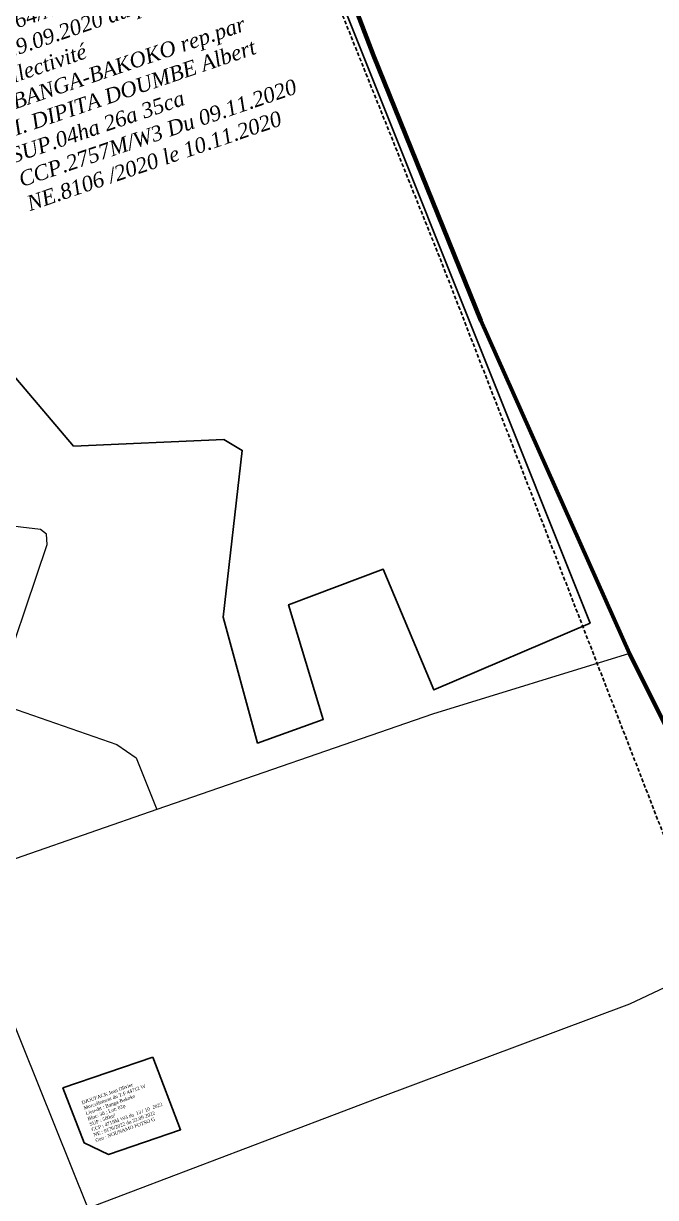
# Model space of a CAD drawing. Header units: millimetres. Extents: x 587399 to 927168, y 438565 to 1444955.
# Drawn here: x 589896.3 to 590062.8, y 443401.6 to 443710.9 of the extents above; entities that cross this region are included whole.
import ezdxf

# ---------------------------------------------------------------- set-up
doc = ezdxf.new("R2010")
doc.units = ezdxf.units.MM
doc.header["$LTSCALE"] = 2
doc.linetypes.add('DISCONTINU', pattern=[0.75, 0.5, -0.25])
for name, color, linetype in [('end maj 26 02 2021', 7, 'Continuous'), ('Parcelle MAJ', 6, 'Continuous'), ('TEXTE', 9, 'Continuous'), ('TF 13164 TF 13163 ET TF 45114 ANNULES', 250, 'Continuous')]:
    doc.layers.add(name, color=color, linetype=linetype)
doc.layers.add('Roads_main1', color=10, linetype='Continuous', lineweight=100)
doc.layers.add('Roads_others', color=24, linetype='Continuous', lineweight=9)
doc.styles.get("Standard").update_dxf_attribs({"font": 'arial.ttf'})
doc.styles.add('Times 1.0', font='times.ttf', dxfattribs={"width": 0.99, "height": 1})

msp = doc.modelspace()

# ---------------------------------------------------------------- linework, layer by layer
at = {"flags": 128}
msp.add_lwpolyline([(589930.3, 443438.57), (589937.662, 443419.448), (589918.65, 443412.929), (589912.206, 443415.986), (589906.636, 443430.456)], close=True, dxfattribs=at)
msp.add_lwpolyline([(589930.3, 443438.57), (589937.662, 443419.448), (589918.65, 443412.929), (589912.206, 443415.986), (589906.636, 443430.456)], close=True, dxfattribs=at)
at = {"layer": 'end maj 26 02 2021', "color": 6, "linetype": 'ByBlock', "lineweight": -3, "ltscale": 0.0014, "flags": 128}
msp.add_lwpolyline([(589931.195, 443839.046), (590045.525, 443552.96), (590004.35, 443535.343), (589990.992, 443567.196), (589966.096, 443557.773), (589975.217, 443527.582), (589957.955, 443521.318), (589948.856, 443554.55), (589953.899, 443598.449), (589949, 443601.32), (589909.46, 443599.603), (589878.951, 443635.372), (589862.819, 443694.707), (589840.612, 443702.724), (589832.454, 443676.847), (589814.315, 443681.702), (589814.32, 443697.232), (589799.1, 443697.877), (589790.665, 443649.03), (589774.725, 443649.806), (589774.835, 443617.465), (589748.326, 443685.583), (589726.778, 443755.24)], dxfattribs=at)
msp.add_lwpolyline([(589931.195, 443839.046), (590045.525, 443552.96), (590004.35, 443535.343), (589990.992, 443567.196), (589966.096, 443557.773), (589975.217, 443527.582), (589957.955, 443521.318), (589948.856, 443554.55), (589953.899, 443598.449), (589949, 443601.32), (589909.46, 443599.603), (589878.951, 443635.372), (589862.819, 443694.707), (589840.612, 443702.724), (589832.454, 443676.847), (589814.315, 443681.702), (589814.32, 443697.232), (589799.1, 443697.877), (589790.665, 443649.03), (589774.725, 443649.806), (589774.835, 443617.465), (589748.326, 443685.583), (589726.778, 443755.24)], dxfattribs=at)
msp.add_lwpolyline([(589931.195, 443839.046), (590045.525, 443552.96), (590004.35, 443535.343), (589990.992, 443567.196), (589966.096, 443557.773), (589975.217, 443527.582), (589957.955, 443521.318), (589948.856, 443554.55), (589953.899, 443598.449), (589949, 443601.32), (589909.46, 443599.603), (589878.951, 443635.372), (589862.819, 443694.707), (589840.612, 443702.724), (589832.454, 443676.847), (589814.315, 443681.702), (589814.32, 443697.232), (589799.1, 443697.877), (589790.665, 443649.03), (589774.725, 443649.806), (589774.835, 443617.465), (589748.326, 443685.583), (589726.778, 443755.24)], dxfattribs=at)
msp.add_lwpolyline([(589931.195, 443839.046), (590045.525, 443552.96), (590004.35, 443535.343), (589990.992, 443567.196), (589966.096, 443557.773), (589975.217, 443527.582), (589957.955, 443521.318), (589948.856, 443554.55), (589953.899, 443598.449), (589949, 443601.32), (589909.46, 443599.603), (589878.951, 443635.372), (589862.819, 443694.707), (589840.612, 443702.724), (589832.454, 443676.847), (589814.315, 443681.702), (589814.32, 443697.232), (589799.1, 443697.877), (589790.665, 443649.03), (589774.725, 443649.806), (589774.835, 443617.465), (589748.326, 443685.583), (589726.778, 443755.24)], dxfattribs=at)
at = {"layer": 'end maj 26 02 2021', "color": 150, "lineweight": -3, "flags": 128}
msp.add_lwpolyline([(589931.195, 443839.046), (590045.535, 443552.935)], dxfattribs=at)
msp.add_lwpolyline([(589931.195, 443839.046), (590045.535, 443552.935)], dxfattribs=at)
msp.add_lwpolyline([(589931.195, 443839.046), (590045.535, 443552.935)], dxfattribs=at)
msp.add_lwpolyline([(589931.195, 443839.046), (590045.535, 443552.935)], dxfattribs=at)
at = {"layer": 'Parcelle MAJ', "color": 6, "lineweight": 30, "flags": 128}
msp.add_lwpolyline([(589930.3, 443438.57), (589937.662, 443419.448), (589918.65, 443412.929), (589912.206, 443415.986), (589906.636, 443430.456)], close=True, dxfattribs=at)
msp.add_lwpolyline([(589930.3, 443438.57), (589937.662, 443419.448), (589918.65, 443412.929), (589912.206, 443415.986), (589906.636, 443430.456)], close=True, dxfattribs=at)
at = {"layer": 'Roads_main1'}
msp.add_lwpolyline([(590072.442, 443511.795), (590055.879, 443544.91), (590016.782, 443632.711), (589988.503, 443702.494), (589974.702, 443738.706), (589962.898, 443775.009), (589952.743, 443806.272), (589939.467, 443838.053), (589940.188, 443861.5), (589945.295, 443883.095), (589949.373, 443901.516), (589957.897, 443937.53)], dxfattribs=at)
at = {"layer": 'Roads_others'}
for points in [[(589821.127, 443656.772), (589817.188, 443654.181), (589811.923, 443635.029), (589810.757, 443612.543), (589813.156, 443589.33), (589820.022, 443573.22), (589830.906, 443557.102), (589838.505, 443551.195), (589855.343, 443543.528), (589888.403, 443532.164), (589920.864, 443520.964), (589925.93, 443517.421), (589931.416, 443503.796)], [(589902.347, 443576.396), (589900.748, 443577.622), (589885.148, 443579.419), (589871.822, 443584.137), (589863.254, 443592.774), (589856.772, 443602.683), (589854.011, 443609.999), (589854.669, 443619.02), (589856.667, 443630.629), (589860.668, 443648.232), (589860.588, 443650.598)], [(589888.403, 443532.164), (589902.505, 443573.666), (589902.347, 443576.396)], [(590055.879, 443544.91), (590004.051, 443528.973), (589931.416, 443503.796), (589878.369, 443485.415), (589752.543, 443441.721), (589733.826, 443430.187), (589644.929, 443404.386), (589633.163, 443402.749)], [(589878.369, 443485.415), (589913.203, 443398.759), (589948.467, 443314.679), (589998.026, 443178.081), (590011.311, 443147.473), (590045.495, 443055.963), (590054.6, 443031.574), (590062.508, 443016.647), (590082.208, 442966.235), (590109.833, 442883.662)], [(589615.399, 443302.311), (589636.231, 443308.102), (589664.133, 443315.824), (589687.795, 443322.292), (589756.747, 443344.215), (589785.477, 443356.006), (589815.586, 443365.509), (589913.203, 443398.759), (589989.564, 443427.797), (590055.971, 443452.626), (590088.561, 443468.035)]]:
    msp.add_lwpolyline(points, dxfattribs=at)
at = {"layer": 'TEXTE', "color": 0, "lineweight": 30, "flags": 128}
msp.add_lwpolyline([(589989.437, 443700.84), (589931.908, 443844.215), (589946.928, 443912.025), (590564.988, 443776.645)], dxfattribs=at)
at = {"layer": 'TF 13164 TF 13163 ET TF 45114 ANNULES', "linetype": 'DISCONTINU', "lineweight": -3, "flags": 128}
msp.add_lwpolyline([(591061.53, 445042.266), (591101.53, 444954.266), (591206.53, 444604.266), (591351.53, 444369.266), (591516.53, 444349.266), (591656.53, 444287.266), (591901.53, 444294.266), (592206.53, 444362.266), (592496.53, 444369.266), (592650.88, 444526.026), (592816.53, 444694.266), (593031.53, 444354.266), (593267.69, 444041.63), (593177.687, 443861.628), (592952.69, 443676.63), (592895.57, 443501.91), (592952.38, 443543.41), (593005.3, 443527.87), (593026.636, 443499.05), (593056.38, 443449.49), (593133.96, 443493.33), (593165.2, 443554.79), (593264.07, 443591.37), (593375.556, 443584.47), (593418.33, 443582.62), (593465.53, 443558.02), (593485.907, 443471.51), (593335.65, 443462.93), (593055.16, 443327.94), (593105.66, 443176.17), (593120.37, 443175.55), (593137, 443125.57), (593160.73, 443133.47), (593178.09, 443081.28), (593268.23, 443111.28), (593357.91, 442841.81), (593125.015, 442764.307), (592879.692, 442886.629), (592546.53, 442854.266), (592306.53, 442877.266), (592046.53, 442969.266), (591861.53, 443024.266), (591706.53, 443084.266), (591466.53, 443169.266), (591185.53, 443254.266), (590892.53, 443334.266), (590652.53, 443379.266), (590350.53, 443417.266), (590111.56, 443389.826), (590073.83, 443474.166), (590006.29, 443648.326), (589927.63, 443844.616), (590031.73, 444321.016), (590094.72, 444687.696), (590075.84, 444942.176), (590369.53, 444992.266), (590641.53, 444999.266), (590953.53, 445044.266), (591061.53, 445042.266)], dxfattribs=at)
msp.add_lwpolyline([(591061.53, 445042.266), (591101.53, 444954.266), (591206.53, 444604.266), (591351.53, 444369.266), (591516.53, 444349.266), (591656.53, 444287.266), (591901.53, 444294.266), (592206.53, 444362.266), (592496.53, 444369.266), (592650.88, 444526.026), (592816.53, 444694.266), (593031.53, 444354.266), (593267.69, 444041.63), (593177.687, 443861.628), (592952.69, 443676.63), (592895.57, 443501.91), (592952.38, 443543.41), (593005.3, 443527.87), (593026.636, 443499.05), (593056.38, 443449.49), (593133.96, 443493.33), (593165.2, 443554.79), (593264.07, 443591.37), (593375.556, 443584.47), (593418.33, 443582.62), (593465.53, 443558.02), (593485.907, 443471.51), (593335.65, 443462.93), (593055.16, 443327.94), (593105.66, 443176.17), (593120.37, 443175.55), (593137, 443125.57), (593160.73, 443133.47), (593178.09, 443081.28), (593268.23, 443111.28), (593357.91, 442841.81), (593125.015, 442764.307), (592879.692, 442886.629), (592546.53, 442854.266), (592306.53, 442877.266), (592046.53, 442969.266), (591861.53, 443024.266), (591706.53, 443084.266), (591466.53, 443169.266), (591185.53, 443254.266), (590892.53, 443334.266), (590652.53, 443379.266), (590350.53, 443417.266), (590111.56, 443389.826), (590073.83, 443474.166), (590006.29, 443648.326), (589927.63, 443844.616), (590031.73, 444321.016), (590094.72, 444687.696), (590075.84, 444942.176), (590369.53, 444992.266), (590641.53, 444999.266), (590953.53, 445044.266), (591061.53, 445042.266)], dxfattribs=at)

# ---------------------------------------------------------------- texts
at = {"color": 3, "insert": (589911.476, 443426.957), "char_height": 0.90392, "width": 67.59314, "attachment_point": 1, "rotation": 20.03055}
for s in ['{\\fTimes New Roman|b0|i0|c186|p18;\\C7;DJOUFACK Jean Olivier\\P\\C1;Morcellement du T.F 44712/W\\P\\C256;Lieu-dit : Banga-Bakoko\\PBloc: 30 ; Lot: 02p\\PSUP : 500m²\\PCCP : 4719M/W3 du  13 / 10 /2022\\PNE : 9176/2022 du 22/09/2022\\P\\C1;Geo : NOUNAMO FOTSO G}', '{\\fTimes New Roman|b0|i0|c0|p18;DJOUFACK Jean Olivier\\P\\C1;Morcellement du T.F 44712/W\\P\\C256;Lieu-dit : Banga-Bakoko\\PBloc: 30 ; Lot: 02p\\PSUP : 500m²\\PCCP : 4719M/W3 du  13 / 10 /2022\\PNE : 9176/2022 du 22/09/2022\\PGeo : NOUNAMO FOTSO G}']:
    msp.add_mtext(s, dxfattribs=at)
at = {"layer": 'end maj 26 02 2021', "color": 150, "linetype": 'ByBlock', "lineweight": -3, "ltscale": 0.0014, "insert": (589870.867, 443741.013), "char_height": 4, "width": 73.671, "attachment_point": 1, "rotation": 18.82595, "style": 'Times 1.0'}
msp.add_mtext("\\A1;{\\fTimes New Roman|b0|i1|c0|p18;\\C6;établi le 09.11.2020 suivant réquisition N°821/Y.5/MINDCAF/5/P500 du 04.11.2020 consécutif à l'arreté ministériele N°0764/A/MINDCAF /SG/D1 du 29.09.2020 au profit de lA Collectivité MBANGA-BAKOKO rep.par M. DIPITA DOUMBE Albert\\PSUP.04ha 26a 35ca\\PCCP.2757M/W3 Du 09.11.2020\\PNE.8106 /2020 le 10.11.2020}", dxfattribs=at)
msp.add_mtext("\\A1;{\\fTimes New Roman|b0|i1|c0|p18;\\C6;établi le 09.11.2020 suivant réquisition N°821/Y.5/MINDCAF/5/P500 du 04.11.2020 consécutif à l'arreté ministériele N°0764/A/MINDCAF /SG/D1 du 29.09.2020 au profit de lA Collectivité MBANGA-BAKOKO rep.par M. DIPITA DOUMBE Albert\\PSUP.04ha 26a 35ca\\PCCP.2757M/W3 Du 09.11.2020\\PNE.8106 /2020 le 10.11.2020}", dxfattribs=at)
msp.add_mtext("\\A1;{\\fTimes New Roman|b0|i1|c0|p18;\\C6;établi le 09.11.2020 suivant réquisition N°821/Y.5/MINDCAF/5/P500 du 04.11.2020 consécutif à l'arreté ministériele N°0764/A/MINDCAF /SG/D1 du 29.09.2020 au profit de lA Collectivité MBANGA-BAKOKO rep.par M. DIPITA DOUMBE Albert\\PSUP.04ha 26a 35ca\\PCCP.2757M/W3 Du 09.11.2020\\PNE.8106 /2020 le 10.11.2020}", dxfattribs=at)
msp.add_mtext("\\A1;{\\fTimes New Roman|b0|i1|c0|p18;\\C6;établi le 09.11.2020 suivant réquisition N°821/Y.5/MINDCAF/5/P500 du 04.11.2020 consécutif à l'arreté ministériele N°0764/A/MINDCAF /SG/D1 du 29.09.2020 au profit de lA Collectivité MBANGA-BAKOKO rep.par M. DIPITA DOUMBE Albert\\PSUP.04ha 26a 35ca\\PCCP.2757M/W3 Du 09.11.2020\\PNE.8106 /2020 le 10.11.2020}", dxfattribs=at)

doc.saveas('drawing.dxf')
